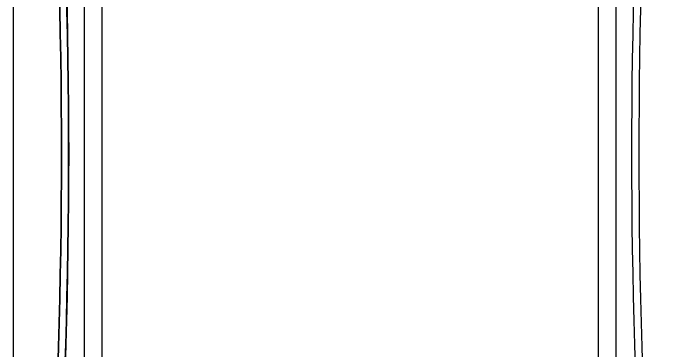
# Model space of a CAD drawing. Header units: millimetres. Extents: x -38686 to 870903, y -23218 to 232707.
# Drawn here: x 37373 to 38295, y 31194 to 31670 of the extents above; entities that cross this region are included whole.
import ezdxf

# ---------------------------------------------------------------- set-up
doc = ezdxf.new("R2010")
doc.units = ezdxf.units.MM
doc.header["$LTSCALE"] = 10
doc.layers.add('40 - Detail Outline', color=142, linetype='Continuous')

msp = doc.modelspace()

# ---------------------------------------------------------------- linework, layer by layer
at = {"layer": '40 - Detail Outline', "color": 7}
for points in [[(38322.522, 32146.575), (37372.522, 32146.575), (37372.522, 30796.575), (38322.522, 30796.575)], [(38197.522, 32021.575), (37497.522, 32021.575), (37497.522, 30921.575), (38197.522, 30921.575)]]:
    msp.add_lwpolyline(points, close=True, dxfattribs=at)
at = {"layer": '40 - Detail Outline', "color": 252}
for points in [[(38189.617, 30898.677, -0.3956477), (38222.522, 30929.547), (38222.522, 32013.602, -0.4142136), (38189.55, 32046.575), (37505.494, 32046.575, -0.4142136), (37472.522, 32013.602), (37472.522, 30929.547, -0.4142136), (37505.494, 30896.575), (38188.22, 30896.575)], [(37424.431, 30927.699, 0.0297863), (37424.431, 32015.45)], [(37424.431, 32015.45, -0.0297863), (37424.431, 30927.699)], [(38270.613, 32015.45, 0.0297863), (38270.613, 30927.699)]]:
    msp.add_lwpolyline(points, format="xyb", dxfattribs=at)
at = {"layer": '40 - Detail Outline', "color": 251}
for points in [[(37434.874, 30934.885, 0.0293598), (37434.874, 32008.264)], [(37434.903, 32008.252, -0.0297737), (37434.874, 30934.885)], [(38260.141, 32008.252, 0.0297737), (38260.17, 30934.885)]]:
    msp.add_lwpolyline(points, format="xyb", dxfattribs=at)

doc.saveas('drawing.dxf')
